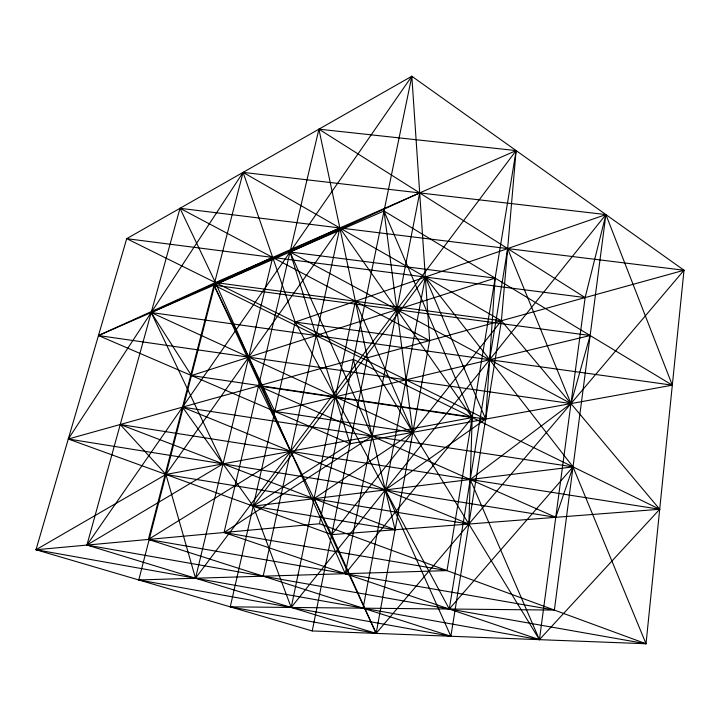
<?xml version="1.0" encoding="UTF-8"?>
<svg xmlns="http://www.w3.org/2000/svg" width="720" height="720" viewBox="0 0 720 720"><rect width="100%" height="100%" fill="white"/><g stroke="black" fill="none" stroke-linecap="round" stroke-linejoin="round"><path stroke-width="1.08" d="M659.7 509.274L120.24 424.512L165.951 474.471L468.846 524.043L472.185 417.555L384.012 210.996L98.46 335.547L350.019 443.754L672.318 385.164L605.898 214.587L243.081 172.368L68.292 439.011L331.668 534.654L659.7 509.274L501.408 320.742L243.081 172.368L148.392 539.442L450.873 636.264L501.408 320.742L516.123 150.588L318.915 129.168L224.055 532.503L539.424 639.657L659.7 509.274L353.385 359.433L68.292 439.011L555.768 517.32L573.03 466.884L425.34 277.056L253.224 506.16L291.186 607.455L605.898 214.587L295.2 322.074L230.256 606.843L376.146 633.393L684 270.252L411.822 76.248L126.711 238.662L36 549.747L312.228 630.945L646.029 643.752L684 270.252L180 208.305L86.922 545.076L376.146 633.393L429.624 340.596L411.822 76.248L86.922 545.076L646.029 643.752L573.03 466.884L182.52 407.124L253.224 506.16L395.073 529.749L353.385 359.433M295.2 322.074L429.624 340.596L180 208.305L215.406 282.573L138.771 579.951L450.873 636.264L385.326 489.933L485.658 419.094L495.135 278.127L290.025 251.991L350.019 443.754L253.224 506.16L573.03 466.884L449.262 609.03L295.2 322.074L243.081 172.368M554.373 610.074L605.898 214.587L585.126 297.594L539.424 639.657L36 549.747L165.951 474.471L472.185 417.555L339.849 227.952L213.984 285.165L290.682 451.287L148.392 539.442L554.373 610.074L230.256 606.843M449.262 609.03L507.654 248.58L570.969 403.587L470.241 479.502L539.424 639.657L367.38 357.804L318.915 129.168L585.126 297.594L126.711 238.662L367.38 357.804L684 270.252M138.771 579.951L447.003 570.618L516.123 150.588L215.406 282.573L98.46 335.547L570.969 403.587L590.148 335.52L213.984 285.165L274.833 411.408L412.866 432.324L384.012 210.996L672.318 385.164L151.191 312.552L223.02 463.869L86.922 545.076M363.105 608.166L425.34 277.056L485.658 419.094L191.448 375.543L151.191 312.552L272.691 257.427L195.507 578.232L165.951 474.471L339.849 227.952L263.178 576.18M291.186 607.455L355.392 301.257L412.866 432.324L313.992 498.699L376.146 633.393L331.668 534.654L501.408 320.742L215.406 282.573L345.285 573.696L419.679 192.915L290.025 251.991L372.159 436.149L224.055 532.503L447.003 570.618M312.228 630.945L367.38 357.804M36 549.747L319.473 523.755L411.822 76.248M195.507 578.232L516.123 150.588M345.285 573.696L472.185 417.555L258.534 385.911L331.668 534.654M191.448 375.543L495.135 278.127M274.833 411.408L590.148 335.52M319.473 523.755L646.029 643.752M120.24 424.512L395.073 529.749M182.52 407.124L468.846 524.043M258.534 385.911L555.768 517.32M151.191 312.552L412.866 432.324M213.984 285.165L485.658 419.094M290.025 251.991L570.969 403.587"/></g></svg>
